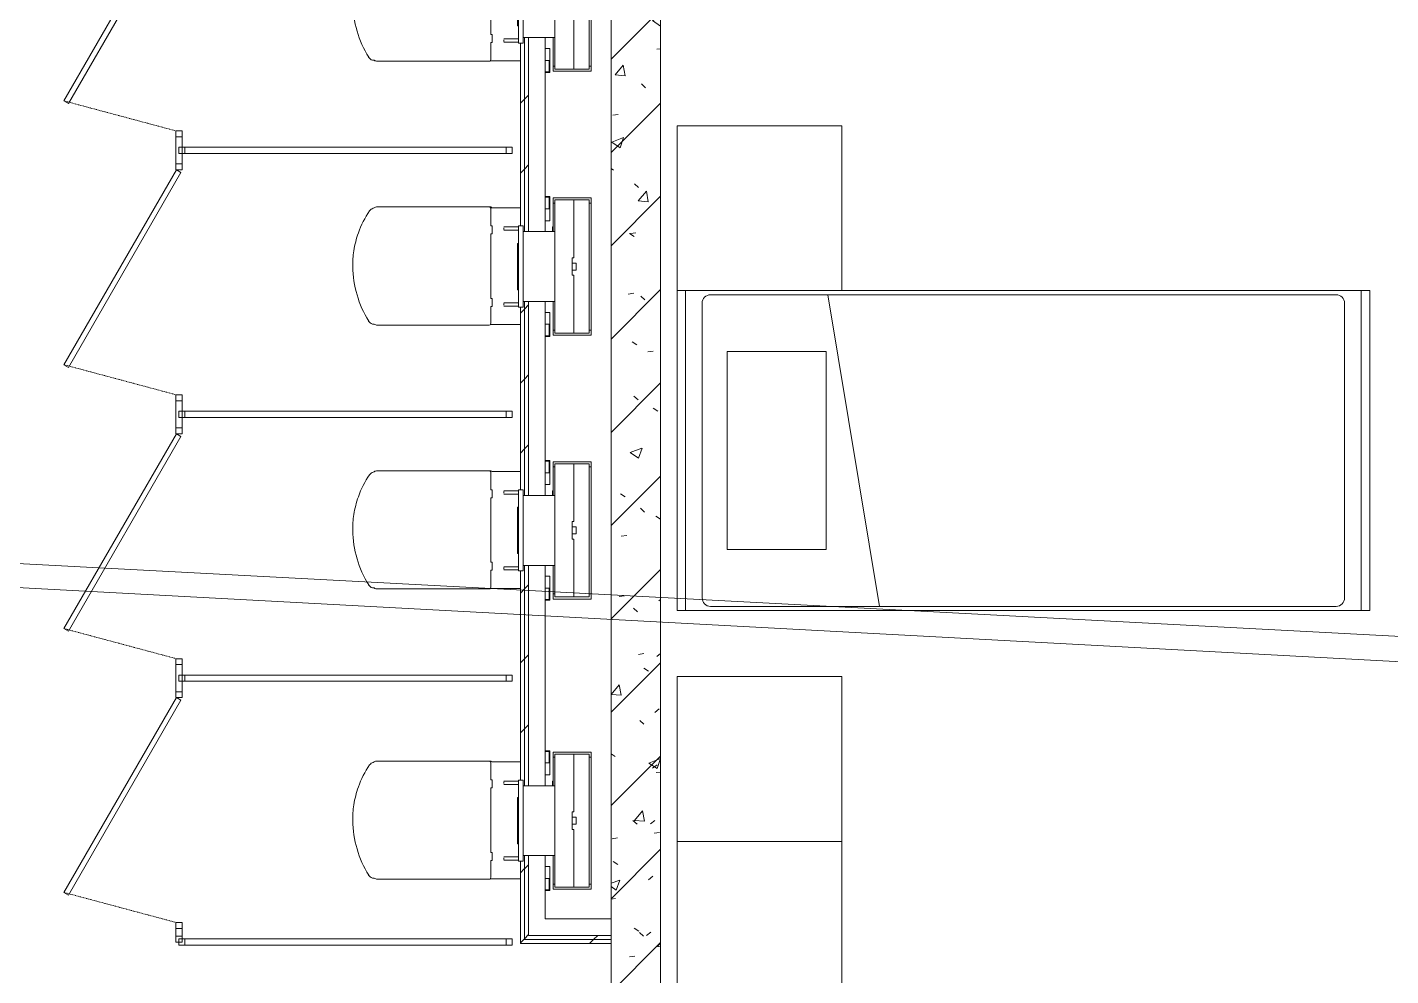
# Model space of a CAD drawing. Header units: millimetres. Extents: x -515342 to 330399, y -224905 to 507333.
# Drawn here: x -373190 to -369056, y 268753 to 271629 of the extents above; entities that cross this region are included whole.
import ezdxf

# ---------------------------------------------------------------- set-up
doc = ezdxf.new("R2010")
doc.units = ezdxf.units.MM
doc.linetypes.add('ASVP_Невидимые', pattern=[5, 3, -2])
for name, color, linetype, lineweight in [('Витраж', 7, 'Continuous', 0), ('Мебель', 7, 'Continuous', 0), ('Обобщенные модели', 7, 'Continuous', 0), ('Панели витража', 7, 'Continuous', 0), ('Сантехника', 7, 'Continuous', 0), ('Стены внутренние', 7, 'Continuous', 0), ('Стены отделка', 7, 'Continuous', 0), ('Стены перегородки', 7, 'Continuous', 0), ('Стены штриховка', 7, 'Continuous', 0), ('экспертиза ДУ', 1, 'Continuous', 0)]:
    doc.layers.add(name, color=color, linetype=linetype, lineweight=lineweight)
pattern_1 = [(45, (-375064.64, 258270.41), (-106.066, 106.066), [])]

# ---------------------------------------------------------------- blocks, each defined once
blk = doc.blocks.new('Кровать-Больница - 0970 x 2100 мм-8734026-О_АР_П_3__6_750_План 3 этажа')
at = {"layer": 'Мебель'}
for p, q in [((-76.5, 659), (-76.5, 633.6)), ((-76.5, 659), (893.5, 659)), ((-76.5, 633.6), (-76.5, -1415.6)), ((-76.5, 633.6), (893.5, 633.6)), ((893.5, 659), (893.5, 633.6)), ((893.5, -1415.6), (893.5, 633.6)), ((-38.4, 582.8), (855.4, 582.8)), ((-63.8, -1339.4), (-63.8, 557.4)), ((880.8, -1339.4), (880.8, 557.4)), ((108.5, 506.6), (108.5, 206.6)), ((108.5, 506.6), (708.5, 506.6)), ((708.5, 506.6), (708.5, 206.6)), ((880.8, 201.8), (-63.8, 45.1)), ((108.5, 206.6), (708.5, 206.6)), ((-38.4, -1364.8), (855.4, -1364.8)), ((-76.5, -1415.6), (-76.5, -1441)), ((-76.5, -1415.6), (893.5, -1415.6)), ((-76.5, -1441), (893.5, -1441)), ((893.5, -1415.6), (893.5, -1441))]:
    blk.add_line(p, q, dxfattribs=at)
for centre, start, end in [((-38.4, 557.4), 90, 180), ((855.4, 557.4), 360, 90), ((-38.4, -1339.4), 180, 270), ((855.4, -1339.4), 270, 0)]:
    blk.add_arc(centre, 25.4, start, end, dxfattribs=at)
blk = doc.blocks.new('Прикроватная тумба - Прикроватная тумба-8750228-О_АР_П_3__6_750_План 3 этажа')
at = {"layer": 'Мебель'}
for p, q in [((0, 0), (0, -500)), ((500, -500), (500, 0)), ((0, -500), (500, -500))]:
    blk.add_line(p, q, dxfattribs=at)
blk = doc.blocks.new('Гардероб встроенный - Шкаф для одежды-8752862-О_АР_П_3__6_750_План 3 этажа')
at = {"layer": 'Мебель'}
for p, q in [((500, 500), (0, 500)), ((0, 500), (0, 0)), ((500, 0), (500, 500)), ((0, 0), (500, 0))]:
    blk.add_line(p, q, dxfattribs=at)
blk = doc.blocks.new('Прямоугольный импост - ASVP_ПерегородкаСантехническая_Профиль_18х19мм-9141849-О_АР_П_3__6_750_План 3 этажа')
at = {"layer": 'Витраж'}
for p, q in [((-18, -9.5), (-18, 9.5)), ((-18, 9.5), (0, 9.5)), ((0, 9.5), (0, -9.5)), ((0, -9.5), (-18, -9.5))]:
    blk.add_line(p, q, dxfattribs=at)
blk = doc.blocks.new('ASVP_ПерегородкаСантехническая_Панель - ASVP_ПанельСантехническая_ЛДСП16мм-9055899-О_АР_П_3__6_750_План 3 этажа')
at = {"layer": 'Панели витража'}
for p, q in [((41, 9.5), (-41, 9.5)), ((-41, 9.5), (-41, -9.5)), ((41, -9.5), (41, 9.5)), ((-41, -9.5), (41, -9.5))]:
    blk.add_line(p, q, dxfattribs=at)
blk = doc.blocks.new('Прямоугольный импост - ASVP_ПерегородкаСантехническая_Профиль_18х19мм-8968557-О_АР_П_3__6_750_План 3 этажа')
at = {"layer": 'Витраж'}
for p, q in [((-9, -9.5), (-9, 9.5)), ((-9, 9.5), (9, 9.5)), ((9, 9.5), (9, -9.5)), ((9, -9.5), (-9, -9.5))]:
    blk.add_line(p, q, dxfattribs=at)
blk = doc.blocks.new('ASVP_ПерегородкаСантехническая_Дверь - ASVP_ДверьСантехническая_Л-8879854-О_АР_П_3__6_750_План 3 этажа')
at = {"layer": 'Панели витража'}
for p, q in [((-341, -8), (-333, 5.9)), ((257.6, -335.1), (-333, 5.9)), ((249.6, -349), (-341, -8)), ((249.6, -349), (257.6, -335.1))]:
    blk.add_line(p, q, dxfattribs=at)
at = {"layer": 'Панели витража', "linetype": 'ASVP_Невидимые'}
blk.add_line((341, -8), (249.6, -349), dxfattribs=at)
blk = doc.blocks.new('ASVP_ПерегородкаСантехническая_Панель - ASVP_ПанельСантехническая_ЛДСП16мм-8879601-О_АР_П_3__6_750_План 3 этажа')
at = {"layer": 'Панели витража'}
for p, q in [((11.5, 9.5), (-11.5, 9.5)), ((-11.5, 9.5), (-11.5, -9.5)), ((11.5, -9.5), (11.5, 9.5)), ((-11.5, -9.5), (11.5, -9.5))]:
    blk.add_line(p, q, dxfattribs=at)
blk = doc.blocks.new('ASVP_ПерегородкаСантехническая_Панель - ASVP_ПанельСантехническая_ЛДСП16мм-10251234-О_АР_П_3__6_750_План 3 этажа')
at = {"layer": 'Панели витража'}
for p, q in [((487, 9.5), (-487, 9.5)), ((-487, 9.5), (-487, -9.5)), ((487, -9.5), (487, 9.5)), ((-487, -9.5), (487, -9.5))]:
    blk.add_line(p, q, dxfattribs=at)
blk = doc.blocks.new('Прямоугольный импост - ASVP_ПерегородкаСантехническая_Профиль_18х19мм-8833912-О_АР_П_3__6_750_План 3 этажа')
at = {"layer": 'Витраж'}
for p, q in [((-18, -9.5), (-18, 9.5)), ((-18, 9.5), (0, 9.5)), ((0, 9.5), (0, -9.5)), ((0, -9.5), (-18, -9.5))]:
    blk.add_line(p, q, dxfattribs=at)
blk = doc.blocks.new('Прямоугольный импост - ASVP_ПерегородкаСантехническая_Профиль_18х19мм-8833913-О_АР_П_3__6_750_План 3 этажа')
at = {"layer": 'Витраж'}
for p, q in [((0, 9.5), (-18, 9.5)), ((-18, 9.5), (-18, -9.5)), ((0, -9.5), (0, 9.5)), ((-18, -9.5), (0, -9.5))]:
    blk.add_line(p, q, dxfattribs=at)
blk = doc.blocks.new('ВК_01_Инсталляция с унитазом Geberit - 400_74_Geberit_Duofix_H112_Sigma_12_cm_ready_for_support_handles-V111-О_АР_П_3__6_750_План 3 этажа')
at = {"layer": 'Обобщенные модели'}
for p, q in [((-178.4, -50), (-178.4, -136.8)), ((176, -138), (176, -50)), ((-180.8, -139.6), (-180.8, -486.2)), ((-178.2, -140.3), (-180.8, -142.9)), ((-175.1, -139.6), (-123.3, -139.6)), ((-123.3, -135.7), (-99.2, -135.7)), ((-123.3, -139.6), (-123.3, -135.7)), ((-99.2, -135.7), (-99.2, -139.7)), ((-99.2, -139.7), (96.6, -139.7)), ((96.6, -139.7), (96.7, -135.7)), ((96.7, -135.7), (120.7, -135.7)), ((120.7, -135.7), (120.7, -139.6)), ((120.7, -139.6), (172.1, -139.6)), ((177.5, -483.4), (177.5, -144.5))]:
    blk.add_line(p, q, dxfattribs=at)
for centre, radius, start, end in [((-174.9, -142.1), 6.37, 123.7636, 156.6535), ((-175.3, -145.6), 6.04, 88.6989, 119.3011), ((172.1, -147.1), 7.56, 47.4267, 90), ((162.6, -144.5), 14.9, 360, 25.6266), ((-153.9, -480.3), 27.5, 192.3562, 214.291), ((-158.2, -491.4), 18.9, 193.5902, 235.7095), ((157.8, -494.9), 16.7, 304.273, 5.1522), ((159.4, -483.4), 18.1, 326.2581, 360), ((-2.4, -262.9), 295.5, 235.7095, 250.2905), ((-4.8, -234.1), 324.1, 270.8546, 301.6815), ((-1.6, -260.9), 299.9, 303.8485, 304.273), ((-2.4, -262.9), 295.5, 250.2905, 261.1454), ((-4.2, -274.7), 283.5, 261.1454, 270.8546)]:
    blk.add_arc(centre, radius, start, end, dxfattribs=at)
at = {"layer": 'Сантехника', "lineweight": 18}
for p, q in [((-208, 165), (-197.5, 165)), ((-208, 49), (-208, 165)), ((-201.8, 112), (-201.8, 159)), ((-201.8, 159), (201.8, 159)), ((-197.5, 165), (-192.5, 165)), ((-191.9, 165), (-194.2, 165)), ((-192.5, 165), (-192.5, 159)), ((-192.5, 165), (-189.2, 165)), ((-189.2, 165), (-149.2, 165)), ((149.2, 165), (-149.2, 165)), ((149.2, 165), (189.2, 165)), ((189.2, 165), (192.5, 165)), ((194.2, 165), (191.9, 165)), ((192.5, 159), (192.5, 165)), ((192.5, 165), (197.5, 165)), ((197.5, 165), (208, 165)), ((201.8, 159), (201.8, 112)), ((208, 165), (208, 49)), ((-201.8, 55), (-201.8, 112)), ((-201.8, 112), (-26.5, 112)), ((-26.5, 107), (-26.5, 112)), ((26.5, 107), (-26.5, 107)), ((-10.5, 119.5), (-10.5, 107)), ((-10.5, 119.5), (10.5, 119.5)), ((-10.1, 119.5), (-10.5, 119.5)), ((10.5, 119.5), (10.1, 119.5)), ((10.5, 107), (10.5, 119.5)), ((26.5, 112), (201.8, 112)), ((26.5, 112), (26.5, 107)), ((201.8, 112), (201.8, 55)), ((-197.5, 49), (-208, 49)), ((-201.8, 55), (201.8, 55)), ((-192.5, 49), (-197.5, 49)), ((-192.5, 55), (-192.5, 49)), ((-189.2, 49), (-192.5, 49)), ((-149.2, 49), (-189.2, 49)), ((-149.2, 49), (-106, 49)), ((-120, 47), (-120, 49)), ((-106, 47), (-120, 47)), ((-106, 55), (-106, -41)), ((106, -41), (106, 55)), ((106, 49), (149.2, 49)), ((189.2, 49), (149.2, 49)), ((192.5, 49), (189.2, 49)), ((192.5, 49), (192.5, 55)), ((197.5, 49), (192.5, 49)), ((208, 49), (197.5, 49)), ((-212, 39.5), (-212, 25)), ((-139, 39.5), (-212, 39.5)), ((-175, 37.5), (-210, 37.5)), ((-210, 37.5), (-210, 25)), ((-175, 25), (-175, 37.5)), ((-139, 25), (-139, 39.5)), ((212, 39.5), (139, 39.5)), ((139, 39.5), (139, 25)), ((210, 37.5), (175, 37.5)), ((175, 37.5), (175, 25)), ((210, 25), (210, 37.5)), ((212, 25), (212, 39.5)), ((-123, -41), (123, -41)), ((-123, -56), (-123, -41)), ((123, -41), (123, -56)), ((123, -56), (-123, -56)), ((-120, -56), (-120, -100)), ((-110, -100), (-110, -56)), ((-70.3, -58.7), (-70.3, -56)), ((-70.3, -59), (70.2, -59)), ((70.2, -56), (70.2, -58.7)), ((110, -56), (110, -100)), ((120, -100), (120, -56)), ((-112.5, -100), (-117.5, -100)), ((117.5, -100), (112.5, -100))]:
    blk.add_line(p, q, dxfattribs=at)

msp = doc.modelspace()

# ---------------------------------------------------------------- hatches: boundary and pattern name
at = {"layer": 'Стены внутренние'}
h = msp.add_hatch(dxfattribs=at)
h.set_pattern_fill('FP_6', color=256, style=0, pattern_type=2)
h.set_pattern_definition(pattern_1)
h.paths.add_polyline_path([(-371694.6354, 268850.4137), (-371682.1354, 268850.4137), (-371682.7964, 269117.4137), (-371685.6354, 269117.4137), (-371685.6354, 269100.4137), (-371694.6354, 269100.4137)])
h.paths.add_polyline_path([(-371682.1354, 269329.4137), (-371682.1354, 269997.4137), (-371685.6354, 269997.4137), (-371685.6354, 269980.4137), (-371694.6354, 269980.4137), (-371694.6354, 269346.4137), (-371685.6354, 269346.4137), (-371685.6354, 269329.4137), (-371683.3471, 269329.4137)])
h.paths.add_polyline_path([(-371685.6328, 270209.4137), (-371682.1354, 270209.4137), (-371682.1354, 270797.4137), (-371685.6354, 270797.4137), (-371685.6354, 270780.4137), (-371694.6354, 270780.4137), (-371694.6354, 270226.4137), (-371685.6354, 270226.4137), (-371685.6354, 270209.4137)])
h.paths.add_polyline_path([(-371685.6354, 271009.4137), (-371682.1354, 271009.4137), (-371682.1354, 271597.4137), (-371685.6354, 271597.4137), (-371685.6354, 271580.4137), (-371694.6354, 271580.4137), (-371694.6354, 271026.4137), (-371685.6354, 271026.4137)])
h.paths.add_polyline_path([(-371685.6354, 271809.4137), (-371682.1354, 271809.4137), (-371682.1354, 272397.4137), (-371685.6354, 272397.4137), (-371685.6354, 272380.4137), (-371694.6354, 272380.4137), (-371694.6354, 271826.4137), (-371685.6354, 271826.4137)])
h.paths.add_polyline_path([(-371685.6354, 272609.4137), (-371682.1354, 272609.4137), (-371682.1354, 273240.145), (-371694.6354, 273240.145), (-371694.6354, 272626.4137), (-371685.6354, 272626.4137)])
h.paths.add_polyline_path([(-371694.6354, 273452.145), (-371682.1354, 273452.145), (-371682.1354, 273675.4137), (-371694.6354, 273675.4137), (-371694.6354, 273473.1709)])
h = msp.add_hatch(dxfattribs=at)
h.set_pattern_fill('FP_6', color=256, style=0, pattern_type=2)
h.set_pattern_definition(pattern_1)
h.paths.add_polyline_path([(-371669.6354, 268862.9137), (-371670.2656, 269117.4137), (-371682.1354, 269117.4137), (-371682.1354, 268862.9137)])
h.paths.add_polyline_path([(-371682.1354, 269329.4137), (-371669.6354, 269329.4137), (-371669.6354, 269997.4137), (-371682.1354, 269997.4137), (-371682.1354, 269352.0284)])
h.paths.add_polyline_path([(-371669.6354, 270209.4137), (-371669.6354, 270797.4137), (-371682.1354, 270797.4137), (-371682.1354, 270209.4137), (-371673.1093, 270209.4137)])
h.paths.add_polyline_path([(-371669.6354, 271009.4137), (-371669.6354, 271597.4137), (-371682.1354, 271597.4137), (-371682.1354, 271009.4137), (-371675.1927, 271009.4137)])
h.paths.add_polyline_path([(-371682.1354, 271809.4137), (-371669.6354, 271809.4137), (-371669.6354, 272397.4137), (-371682.1354, 272397.4137), (-371682.1354, 271860.5499)])
h.paths.add_polyline_path([(-371682.1354, 272609.4137), (-371669.6354, 272609.4137), (-371669.6354, 273240.145), (-371682.1354, 273240.145), (-371682.1354, 272756.4505)])
h.paths.add_polyline_path([(-371682.1354, 273452.145), (-371669.6354, 273452.145), (-371669.6354, 273675.4137), (-371682.1354, 273675.4137), (-371682.1354, 273473.1709)])
h = msp.add_hatch(dxfattribs=at)
h.set_pattern_fill('FP_2', color=256, style=0, pattern_type=2)
h.set_pattern_definition([(45, (-375064.64, 258270.41), (-141.4214, 141.4214), [])])
h.paths.add_polyline_path([(-371269.6354, 267665.4137), (-371269.6354, 273675.4137), (-371419.6354, 273675.4137), (-371419.6354, 267665.4137)])
h = msp.add_hatch(dxfattribs=at)
h.set_pattern_fill('FP_3', color=256, style=0, pattern_type=2)
h.set_pattern_definition([(50, (-375064.64, 258270.4), (364.368, -31.8783), [38.1, -419.1]), (355, (-375064.64, 258270.4), (-70.486, 382.113), [30.48, -335.28]), (100.451, (-375034.27, 258267.76), (293.885, 350.233), [32.38, -356.18]), (46.184, (-375064.64, 258372), (542.158, -84.086), [57.15, -628.65]), (96.636, (-375019.46, 258365), (474.805, 494.855), [48.57, -534.27]), (351.184, (-375064.64, 258372), (474.81, 494.85), [45.72, -502.92]), (21, (-375013.84, 258346.6), (303.2285, -204.5305), [38.1, -419.1]), (326, (-375013.84, 258346.6), (123.604, 368.376), [30.48, -335.28]), (71.451, (-374988.57, 258329.57), (426.834, 163.843), [32.38, -356.18]), (37.5, (-375064.64, 258270.41), (6.1766, 169.1102), [16.764, -314.452, 16.764, -323.596, -336.55]), (37.5, (-375064.64, 258270.41), (6.1766, 169.1102), [-671.576, 16.764, -319.786]), (7.5, (-375064.64, 258270.41), (133.6389, 200.3615), [16.764, -177.292, 16.764, -306.832, -128.27]), (7.5, (-375064.64, 258270.41), (133.6389, 200.3615), [-517.652, 16.764, -111.506]), (327.5, (-375177.92, 258270.41), (271.1818, -11.4584), [16.764, -110.236, 16.764, -379.476, -525.78]), (327.5, (-375177.92, 258270.41), (271.1818, -11.4584), [-523.24, 16.764, -509.016]), (317.5, (-375228.72, 258270.41), (296.2585, 50.853), [16.764, -148.336, 16.764, -246.38, -373.38]), (317.5, (-375228.72, 258270.41), (296.2585, 50.853), [-428.244, 16.764, -356.616])])
h.paths.add_polyline_path([(-371269.6354, 267665.4137), (-371269.6354, 273675.4137), (-371419.6354, 273675.4137), (-371419.6354, 267665.4137)])
h = msp.add_hatch(dxfattribs=at)
h.set_pattern_fill('FP_6', color=256, style=0, pattern_type=2)
h.set_pattern_definition(pattern_1)
h.paths.add_polyline_path([(-371419.6354, 268862.9137), (-371419.6354, 268875.4137), (-371669.6354, 268875.4137), (-371669.6354, 268862.9137), (-371432.3717, 268862.9137)])
h = msp.add_hatch(dxfattribs=at)
h.set_pattern_fill('FP_6', color=256, style=0, pattern_type=2)
h.set_pattern_definition(pattern_1)
h.paths.add_polyline_path([(-371432.3717, 268850.4137), (-371419.6354, 268850.4137), (-371419.6354, 268862.9137), (-371682.1354, 268862.9137), (-371682.1354, 268850.4137), (-371619.6354, 268850.4137)])

# ---------------------------------------------------------------- linework, layer by layer
at = {"layer": 'Стены отделка'}
for p, q in [((-371619.6354, 271009.4137), (-371619.6354, 271597.4137)), ((-371694.6354, 271580.4137), (-371694.6354, 271026.4137)), ((-371694.6354, 270780.4137), (-371694.6354, 270226.4137)), ((-371619.6354, 270209.4137), (-371619.6354, 270797.4137)), ((-371619.6354, 269329.4137), (-371619.6354, 269997.4137)), ((-371694.6354, 269980.4137), (-371694.6354, 269346.4137)), ((-371619.6354, 268925.4137), (-371619.6354, 269117.4137)), ((-371694.6354, 269100.4137), (-371694.6354, 268850.4137)), ((-371419.6354, 268925.4137), (-371619.6354, 268925.4137)), ((-371694.6354, 268850.4137), (-371419.6354, 268850.4137))]:
    msp.add_line(p, q, dxfattribs=at)
at = {"layer": 'Стены перегородки'}
for p, q in [((-371419.6354, 273675.4137), (-371419.6354, 267665.4137)), ((-371269.6354, 267665.4137), (-371269.6354, 273675.4137))]:
    msp.add_line(p, q, dxfattribs=at)
at = {"layer": 'Стены штриховка'}
for p, q in [((-371682.1354, 271597.4137), (-371682.1354, 271009.4137)), ((-371669.6354, 271597.4137), (-371669.6354, 271009.4137)), ((-371682.1354, 270797.4137), (-371682.1354, 270209.4137)), ((-371669.6354, 270797.4137), (-371669.6354, 270209.4137)), ((-371682.1354, 269997.4137), (-371682.1354, 269329.4137)), ((-371669.6354, 269997.4137), (-371669.6354, 269329.4137)), ((-371682.1354, 269117.4137), (-371682.1354, 268862.9137)), ((-371669.6354, 269117.4137), (-371669.6354, 268875.4137)), ((-371419.6354, 268875.4137), (-371669.6354, 268875.4137)), ((-371419.6354, 268862.9137), (-371682.1354, 268862.9137))]:
    msp.add_line(p, q, dxfattribs=at)
at = {"layer": 'экспертиза ДУ', "elevation": 0}
for points in [[(-448444.9427, 273966.9311), (-295519.0536, 265760.1879)], [(-294645.2279, 265862.2556), (-448444.9427, 273966.9311)]]:
    msp.add_lwpolyline(points, dxfattribs=at)

# ---------------------------------------------------------------- block references
at = {"layer": 'Витраж', "extrusion": (0, 0, -1), "rotation": 270.0000000000006}
for name, p in [('Прямоугольный импост - ASVP_ПерегородкаСантехническая_Профиль_18х19мм-8968557-О_АР_П_3__6_750_План 3 этажа', (372729.6354, 271305.4137)), ('Прямоугольный импост - ASVP_ПерегородкаСантехническая_Профиль_18х19мм-8968557-О_АР_П_3__6_750_План 3 этажа', (372729.6354, 271205.4137)), ('Прямоугольный импост - ASVP_ПерегородкаСантехническая_Профиль_18х19мм-8968557-О_АР_П_3__6_750_План 3 этажа', (372729.6354, 270505.4137)), ('Прямоугольный импост - ASVP_ПерегородкаСантехническая_Профиль_18х19мм-8968557-О_АР_П_3__6_750_План 3 этажа', (372729.6354, 270405.4137)), ('Прямоугольный импост - ASVP_ПерегородкаСантехническая_Профиль_18х19мм-8968557-О_АР_П_3__6_750_План 3 этажа', (372729.6354, 269705.4137)), ('Прямоугольный импост - ASVP_ПерегородкаСантехническая_Профиль_18х19мм-8968557-О_АР_П_3__6_750_План 3 этажа', (372729.6354, 269605.4137)), ('Прямоугольный импост - ASVP_ПерегородкаСантехническая_Профиль_18х19мм-8968557-О_АР_П_3__6_750_План 3 этажа', (372729.6354, 268905.4137)), ('Прямоугольный импост - ASVP_ПерегородкаСантехническая_Профиль_18х19мм-9141849-О_АР_П_3__6_750_План 3 этажа', (372729.6354, 268855.4137))]:
    msp.add_blockref(name, p, dxfattribs=at)
at = {"layer": 'Витраж', "extrusion": (0, 0, -1)}
for p in [(372729.6354, 271255.4137), (372729.6354, 270455.4137), (372729.6354, 269655.4137), (372729.6354, 268855.4137)]:
    msp.add_blockref('Прямоугольный импост - ASVP_ПерегородкаСантехническая_Профиль_18х19мм-8833912-О_АР_П_3__6_750_План 3 этажа', p, dxfattribs=at)
at = {"layer": 'Витраж'}
for p in [(-371719.6354, 271255.4137), (-371719.6354, 270455.4137), (-371719.6354, 269655.4137), (-371719.6354, 268855.4137)]:
    msp.add_blockref('Прямоугольный импост - ASVP_ПерегородкаСантехническая_Профиль_18х19мм-8833913-О_АР_П_3__6_750_План 3 этажа', p, dxfattribs=at)
at = {"layer": 'Мебель'}
for name, p, rotation in [('Прикроватная тумба - Прикроватная тумба-8750228-О_АР_П_3__6_750_План 3 этажа', (-370719.6354, 270830.4137), 180), ('Кровать-Больница - 0970 x 2100 мм-8734026-О_АР_П_3__6_750_План 3 этажа', (-370560.6288, 269936.9318), 89.99999999999993), ('Гардероб встроенный - Шкаф для одежды-8752862-О_АР_П_3__6_750_План 3 этажа', (-370719.6354, 269660.4137), 180), ('Гардероб встроенный - Шкаф для одежды-8752862-О_АР_П_3__6_750_План 3 этажа', (-370719.6354, 269160.4137), 180)]:
    msp.add_blockref(name, p, dxfattribs=dict(at, rotation=rotation))
at = {"layer": 'Панели витража'}
for name, p, rotation in [('ASVP_ПерегородкаСантехническая_Дверь - ASVP_ДверьСантехническая_Л-8879854-О_АР_П_3__6_750_План 3 этажа', (-372729.6354, 271655.4137), 269.9999999999994), ('ASVP_ПерегородкаСантехническая_Панель - ASVP_ПанельСантехническая_ЛДСП16мм-9055899-О_АР_П_3__6_750_План 3 этажа', (-372729.6354, 271255.4137), 269.9999999999994), ('ASVP_ПерегородкаСантехническая_Панель - ASVP_ПанельСантехническая_ЛДСП16мм-10251234-О_АР_П_3__6_750_План 3 этажа', (-372224.6354, 271255.4137), 180), ('ASVP_ПерегородкаСантехническая_Дверь - ASVP_ДверьСантехническая_Л-8879854-О_АР_П_3__6_750_План 3 этажа', (-372729.6354, 270855.4137), 269.9999999999994), ('ASVP_ПерегородкаСантехническая_Панель - ASVP_ПанельСантехническая_ЛДСП16мм-9055899-О_АР_П_3__6_750_План 3 этажа', (-372729.6354, 270455.4137), 269.9999999999994), ('ASVP_ПерегородкаСантехническая_Панель - ASVP_ПанельСантехническая_ЛДСП16мм-10251234-О_АР_П_3__6_750_План 3 этажа', (-372224.6354, 270455.4137), 180), ('ASVP_ПерегородкаСантехническая_Дверь - ASVP_ДверьСантехническая_Л-8879854-О_АР_П_3__6_750_План 3 этажа', (-372729.6354, 270055.4137), 269.9999999999994), ('ASVP_ПерегородкаСантехническая_Панель - ASVP_ПанельСантехническая_ЛДСП16мм-9055899-О_АР_П_3__6_750_План 3 этажа', (-372729.6354, 269655.4137), 269.9999999999994), ('ASVP_ПерегородкаСантехническая_Панель - ASVP_ПанельСантехническая_ЛДСП16мм-10251234-О_АР_П_3__6_750_План 3 этажа', (-372224.6354, 269655.4137), 180), ('ASVP_ПерегородкаСантехническая_Дверь - ASVP_ДверьСантехническая_Л-8879854-О_АР_П_3__6_750_План 3 этажа', (-372729.6354, 269255.4137), 269.9999999999994), ('ASVP_ПерегородкаСантехническая_Панель - ASVP_ПанельСантехническая_ЛДСП16мм-8879601-О_АР_П_3__6_750_План 3 этажа', (-372729.6354, 268884.9137), 269.9999999999994), ('ASVP_ПерегородкаСантехническая_Панель - ASVP_ПанельСантехническая_ЛДСП16мм-10251234-О_АР_П_3__6_750_План 3 этажа', (-372224.6354, 268855.4137), 180)]:
    msp.add_blockref(name, p, dxfattribs=dict(at, rotation=rotation))
at = {"layer": 'Сантехника', "rotation": 269.9999999999998}
for p in [(-371644.6354, 271703.4137), (-371644.6354, 270903.4137), (-371644.6354, 270103.4137), (-371644.6354, 269223.4137)]:
    msp.add_blockref('ВК_01_Инсталляция с унитазом Geberit - 400_74_Geberit_Duofix_H112_Sigma_12_cm_ready_for_support_handles-V111-О_АР_П_3__6_750_План 3 этажа', p, dxfattribs=at)

doc.saveas('drawing.dxf')
